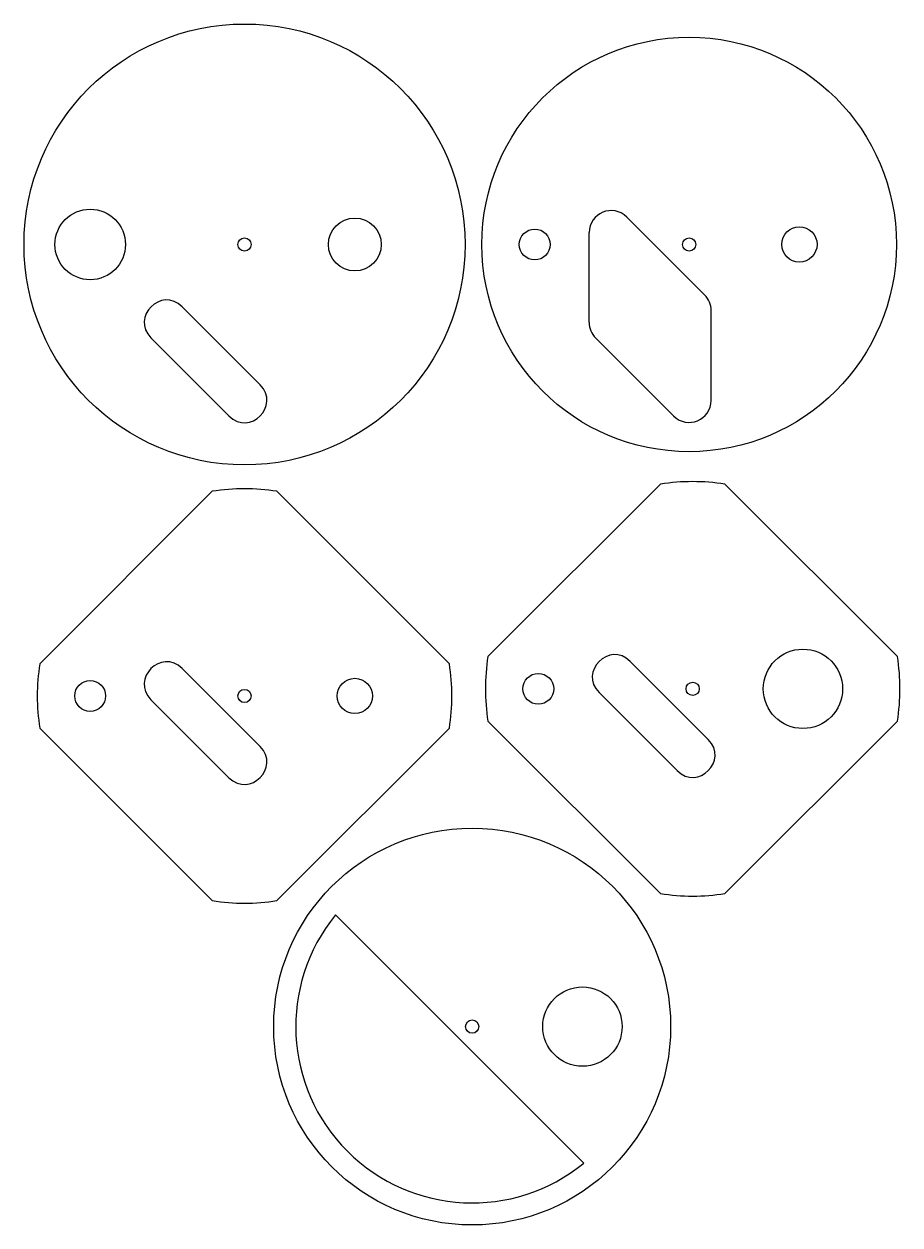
# Model space of a CAD drawing. Extents: x -99 to 99, y -128 to 144.
import ezdxf

# ---------------------------------------------------------------- set-up
doc = ezdxf.new("R2010")
doc.units = 0
doc.header["$MEASUREMENT"] = 0
doc.layers.add('LAYER_1', color=7, linetype='CONTINUOUS')

msp = doc.modelspace()

# ---------------------------------------------------------------- linework, layer by layer
at = {"layer": 'LAYER_1'}
for points, knots in [([(0.6594, 94.2223), (0.6594, 121.8371), (-21.7255, 144.2233), (-49.3399, 144.2233), (-49.3399, 144.2233), (-76.9542, 144.2234), (-99.3408, 121.837), (-99.3408, 94.2223), (-99.3408, 94.2223), (-99.3408, 66.6079), (-76.9542, 44.2231), (-49.3399, 44.2231), (-49.3399, 44.2231), (-21.7254, 44.2232), (0.6594, 66.6079), (0.6594, 94.2223)], [0, 0, 0, 0, 0.25, 0.25, 0.25, 0.25, 0.5, 0.5, 0.5, 0.5, 0.75, 0.75, 0.75, 0.75, 1, 1, 1, 1]), ([(98.4533, 94.2223), (98.4533, 120.1805), (77.4107, 141.2232), (51.4541, 141.2232), (51.4541, 141.2232), (25.496, 141.2234), (4.4531, 120.1804), (4.4531, 94.2223), (4.4531, 94.2223), (4.4531, 68.2657), (25.496, 47.2231), (51.4541, 47.2231), (51.4541, 47.2231), (77.4108, 47.2232), (98.4533, 68.2656), (98.4533, 94.2223)], [0, 0, 0, 0, 0.25, 0.25, 0.25, 0.25, 0.5, 0.5, 0.5, 0.5, 0.75, 0.75, 0.75, 0.75, 1, 1, 1, 1]), ([(-76.3397, 94.2223), (-76.3397, 98.6405), (-79.9215, 102.2233), (-84.3407, 102.2233), (-84.3407, 102.2233), (-88.7585, 102.2233), (-92.3403, 98.6405), (-92.3403, 94.2223), (-92.3403, 94.2223), (-92.3403, 89.8045), (-88.7585, 86.2231), (-84.3407, 86.2231), (-84.3407, 86.2231), (-79.9214, 86.2231), (-76.3397, 89.8045), (-76.3397, 94.2223)], [0, 0, 0, 0, 0.25, 0.25, 0.25, 0.25, 0.5, 0.5, 0.5, 0.5, 0.75, 0.75, 0.75, 0.75, 1, 1, 1, 1]), ([(-18.3395, 94.2223), (-18.3395, 97.5368), (-21.0266, 100.2223), (-24.3396, 100.2223), (-24.3396, 100.2223), (-27.6535, 100.2224), (-30.3396, 97.5366), (-30.3396, 94.2223), (-30.3396, 94.2223), (-30.3396, 90.9098), (-27.6535, 88.2226), (-24.3396, 88.2226), (-24.3396, 88.2226), (-21.0266, 88.2227), (-18.3395, 90.9097), (-18.3395, 94.2223)], [0, 0, 0, 0, 0.25, 0.25, 0.25, 0.25, 0.5, 0.5, 0.5, 0.5, 0.75, 0.75, 0.75, 0.75, 1, 1, 1, 1]), ([(80.4535, 94.2223), (80.4535, 96.4315), (78.6635, 98.2228), (76.453, 98.2228), (76.453, 98.2228), (74.2439, 98.2228), (72.4539, 96.4314), (72.4539, 94.2223), (72.4539, 94.2223), (72.4539, 92.0137), (74.2439, 90.2232), (76.453, 90.2232), (76.453, 90.2232), (78.6635, 90.2234), (80.4535, 92.0136), (80.4535, 94.2223)], [0, 0, 0, 0, 0.25, 0.25, 0.25, 0.25, 0.5, 0.5, 0.5, 0.5, 0.75, 0.75, 0.75, 0.75, 1, 1, 1, 1]), ([(-47.8405, 94.2223), (-47.8405, 95.0508), (-48.5115, 95.723), (-49.3399, 95.723), (-49.3399, 95.723), (-50.1681, 95.7231), (-50.8406, 95.0506), (-50.8406, 94.2223), (-50.8406, 94.2223), (-50.8406, 93.3944), (-50.1682, 92.723), (-49.3399, 92.723), (-49.3399, 92.723), (-48.5115, 92.7231), (-47.8405, 93.3943), (-47.8405, 94.2223)], [0, 0, 0, 0, 0.25, 0.25, 0.25, 0.25, 0.5, 0.5, 0.5, 0.5, 0.75, 0.75, 0.75, 0.75, 1, 1, 1, 1]), ([(19.9535, 94.2223), (19.9535, 96.1559), (18.3864, 97.7226), (16.4532, 97.7226), (16.4532, 97.7226), (14.5211, 97.7227), (12.9529, 96.1559), (12.9529, 94.2223), (12.9529, 94.2223), (12.9529, 92.2905), (14.521, 90.722), (16.4532, 90.722), (16.4532, 90.722), (18.3865, 90.7221), (19.9535, 92.2905), (19.9535, 94.2223)], [0, 0, 0, 0, 0.25, 0.25, 0.25, 0.25, 0.5, 0.5, 0.5, 0.5, 0.75, 0.75, 0.75, 0.75, 1, 1, 1, 1]), ([(52.9534, 94.2223), (52.9534, 95.0508), (52.282, 95.723), (51.4541, 95.723), (51.4541, 95.723), (50.6258, 95.7231), (49.9533, 95.0506), (49.9533, 94.2223), (49.9533, 94.2223), (49.9533, 93.3944), (50.6257, 92.723), (51.4541, 92.723), (51.4541, 92.723), (52.282, 92.7231), (52.9534, 93.3943), (52.9534, 94.2223)], [0, 0, 0, 0, 0.25, 0.25, 0.25, 0.25, 0.5, 0.5, 0.5, 0.5, 0.75, 0.75, 0.75, 0.75, 1, 1, 1, 1]), ([(86.2606, -6.5713), (86.2606, -1.6009), (82.2311, 2.4285), (77.2605, 2.4285), (77.2605, 2.4285), (72.2899, 2.4285), (68.2604, -1.601), (68.2604, -6.5713), (68.2604, -6.5713), (68.2604, -11.5418), (72.2898, -15.5713), (77.2605, -15.5713), (77.2605, -15.5713), (82.2311, -15.5713), (86.2606, -11.5419), (86.2606, -6.5713)], [0, 0, 0, 0, 0.25, 0.25, 0.25, 0.25, 0.5, 0.5, 0.5, 0.5, 0.75, 0.75, 0.75, 0.75, 1, 1, 1, 1]), ([(-80.8404, -8.1838), (-80.8404, -6.2502), (-82.4075, -4.6835), (-84.3407, -4.6835), (-84.3407, -4.6835), (-86.2729, -4.6835), (-87.8395, -6.2502), (-87.8395, -8.1838), (-87.8395, -8.1838), (-87.8395, -10.117), (-86.2729, -11.6841), (-84.3407, -11.6841), (-84.3407, -11.6841), (-82.4075, -11.684), (-80.8404, -10.117), (-80.8404, -8.1838)], [0, 0, 0, 0, 0.25, 0.25, 0.25, 0.25, 0.5, 0.5, 0.5, 0.5, 0.75, 0.75, 0.75, 0.75, 1, 1, 1, 1]), ([(-20.3404, -8.1838), (-20.3404, -5.9747), (-22.1305, -4.1833), (-24.3396, -4.1833), (-24.3396, -4.1833), (-26.5486, -4.1833), (-28.34, -5.9747), (-28.34, -8.1838), (-28.34, -8.1838), (-28.34, -10.3929), (-26.5486, -12.1843), (-24.3396, -12.1843), (-24.3396, -12.1843), (-22.1304, -12.1843), (-20.3404, -10.3929), (-20.3404, -8.1838)], [0, 0, 0, 0, 0.25, 0.25, 0.25, 0.25, 0.5, 0.5, 0.5, 0.5, 0.75, 0.75, 0.75, 0.75, 1, 1, 1, 1]), ([(20.7596, -6.5713), (20.7596, -4.638), (19.1925, -3.0714), (17.2593, -3.0714), (17.2593, -3.0714), (15.3272, -3.0713), (13.7605, -4.638), (13.7605, -6.5713), (13.7605, -6.5713), (13.7605, -8.5033), (15.3271, -10.0701), (17.2593, -10.0701), (17.2593, -10.0701), (19.1926, -10.0701), (20.7596, -8.5034), (20.7596, -6.5713)], [0, 0, 0, 0, 0.25, 0.25, 0.25, 0.25, 0.5, 0.5, 0.5, 0.5, 0.75, 0.75, 0.75, 0.75, 1, 1, 1, 1]), ([(53.7595, -6.5713), (53.7595, -5.7418), (53.0885, -5.0709), (52.2602, -5.0709), (52.2602, -5.0709), (51.4319, -5.0709), (50.7594, -5.7419), (50.7594, -6.5713), (50.7594, -6.5713), (50.7594, -7.3995), (51.4318, -8.0706), (52.2602, -8.0706), (52.2602, -8.0706), (53.0885, -8.0706), (53.7595, -7.3996), (53.7595, -6.5713)], [0, 0, 0, 0, 0.25, 0.25, 0.25, 0.25, 0.5, 0.5, 0.5, 0.5, 0.75, 0.75, 0.75, 0.75, 1, 1, 1, 1]), ([(-47.8405, -8.1838), (-47.8405, -7.3555), (-48.5115, -6.6831), (-49.3399, -6.6831), (-49.3399, -6.6831), (-50.1681, -6.6831), (-50.8406, -7.3555), (-50.8406, -8.1838), (-50.8406, -8.1838), (-50.8406, -9.0117), (-50.1682, -9.6831), (-49.3399, -9.6831), (-49.3399, -9.6831), (-48.5115, -9.6831), (-47.8405, -9.0118), (-47.8405, -8.1838)], [0, 0, 0, 0, 0.25, 0.25, 0.25, 0.25, 0.5, 0.5, 0.5, 0.5, 0.75, 0.75, 0.75, 0.75, 1, 1, 1, 1]), ([(47.2662, -83.1737), (47.2662, -58.3209), (27.1191, -38.1742), (2.2662, -38.1742), (2.2662, -38.1742), (-22.5866, -38.1741), (-42.7337, -58.3209), (-42.7337, -83.1738), (-42.7337, -83.1738), (-42.7337, -108.0266), (-22.5866, -128.1738), (2.2662, -128.1738), (2.2662, -128.1738), (27.1192, -128.1738), (47.2662, -108.0266), (47.2662, -83.1737)], [0, 0, 0, 0, 0.25, 0.25, 0.25, 0.25, 0.5, 0.5, 0.5, 0.5, 0.75, 0.75, 0.75, 0.75, 1, 1, 1, 1]), ([(-28.7052, -57.8606), (-41.7057, -73.7659), (-40.544, -96.9321), (-26.0181, -111.4581), (-26.0181, -111.4581), (-11.4921, -125.9841), (11.6755, -127.1458), (27.5809, -114.1452)], [0, 0, 0, 0, 0.5, 0.5, 0.5, 0.5, 1, 1, 1, 1]), ([(36.2666, -83.1737), (36.2666, -78.2031), (32.2372, -74.1737), (27.2666, -74.1737), (27.2666, -74.1737), (22.2959, -74.1737), (18.2665, -78.2031), (18.2665, -83.1738), (18.2665, -83.1738), (18.2665, -88.1444), (22.2959, -92.1738), (27.2666, -92.1738), (27.2666, -92.1738), (32.2373, -92.1738), (36.2666, -88.1444), (36.2666, -83.1737)], [0, 0, 0, 0, 0.25, 0.25, 0.25, 0.25, 0.5, 0.5, 0.5, 0.5, 0.75, 0.75, 0.75, 0.75, 1, 1, 1, 1]), ([(3.767, -83.1737), (3.767, -82.3455), (3.0946, -81.6745), (2.2662, -81.6745), (2.2662, -81.6745), (1.438, -81.6744), (0.7655, -82.3455), (0.7655, -83.1738), (0.7655, -83.1738), (0.7655, -84.0021), (1.4379, -84.6745), (2.2662, -84.6745), (2.2662, -84.6745), (3.0946, -84.6745), (3.767, -84.0021), (3.767, -83.1737)], [0, 0, 0, 0, 0.25, 0.25, 0.25, 0.25, 0.5, 0.5, 0.5, 0.5, 0.75, 0.75, 0.75, 0.75, 1, 1, 1, 1])]:
    msp.add_open_spline(points, degree=3, knots=knots, dxfattribs=at)
for points in [[(37.3112, 100.4362), (34.1623, 103.5862), (28.7757, 101.3551), (28.7757, 96.8999)], [(37.3112, 100.4362), (37.3112, 100.4362), (54.9886, 82.7586), (54.9886, 82.7586)], [(28.7758, 76.5451), (28.7758, 76.5451), (28.7758, 96.9), (28.7758, 96.9)], [(-63.4827, 80.0808), (-68.1955, 84.7941), (-75.2662, 77.7232), (-70.5534, 73.0091)], [(56.4537, 79.2226), (56.4537, 80.5484), (55.9269, 81.82), (54.9885, 82.7584)], [(-63.4827, 80.0808), (-63.4827, 80.0808), (-45.8053, 62.4036), (-45.8053, 62.4036)], [(56.4537, 58.8677), (56.4537, 58.8677), (56.4537, 79.2226), (56.4537, 79.2226)], [(28.7758, 76.5451), (28.7758, 75.2193), (29.3021, 73.9474), (30.2405, 73.0091)], [(-70.5534, 73.0091), (-70.5534, 73.0091), (-52.8761, 55.3314), (-52.8761, 55.3314)], [(30.2405, 73.0091), (30.2405, 73.0091), (47.9179, 55.3314), (47.9179, 55.3314)], [(-52.8761, 55.3314), (-48.1616, 50.6172), (-41.0908, 57.6893), (-45.8054, 62.4035)], [(47.9179, 55.3314), (51.0682, 52.1825), (56.4536, 54.4124), (56.4536, 58.8676)], [(-95.7675, -0.8717), (-95.7675, -0.8717), (-56.6533, 38.2439), (-56.6533, 38.2439)], [(-42.0282, 38.2439), (-46.8732, 39.0074), (-51.8079, 39.0073), (-56.6533, 38.2439)], [(-42.0282, 38.2439), (-42.0282, 38.2439), (-2.9125, -0.8717), (-2.9125, -0.8717)], [(5.8326, 0.7419), (5.8326, 0.7419), (44.9468, 39.8576), (44.9468, 39.8576)], [(59.5718, 39.8576), (54.7268, 40.6196), (49.7921, 40.6195), (44.9467, 39.8575)], [(59.5718, 39.8576), (59.5718, 39.8576), (98.6875, 0.7419), (98.6875, 0.7419)], [(-63.4827, -1.9703), (-68.1955, 2.7442), (-75.2676, -4.3279), (-70.5534, -9.0407)], [(38.1174, -0.3578), (33.4046, 4.3564), (26.3324, -2.7143), (31.0466, -7.4285)], [(5.8326, 0.7419), (5.0691, -4.1032), (5.0691, -9.0382), (5.8325, -13.8833)], [(99.2593, -6.5713), (99.2593, -4.1226), (99.0678, -1.6779), (98.6875, 0.7418)], [(-95.7675, -0.8717), (-96.5309, -5.7157), (-96.5309, -10.6504), (-95.7675, -15.4955)], [(-63.4827, -1.9703), (-63.4827, -1.9703), (-45.8053, -19.6476), (-45.8053, -19.6476)], [(-2.3407, -8.1838), (-2.3407, -5.7347), (-2.5322, -3.2904), (-2.9125, -0.8718)], [(38.1174, -0.3578), (38.1174, -0.3578), (55.7947, -18.0354), (55.7947, -18.0354)], [(31.0466, -7.4285), (31.0466, -7.4285), (48.7239, -25.1061), (48.7239, -25.1061)], [(98.6875, -13.8833), (99.0678, -11.4649), (99.2593, -9.0202), (99.2593, -6.5713)], [(-70.5534, -9.0407), (-70.5534, -9.0407), (-52.8761, -26.7198), (-52.8761, -26.7198)], [(-2.9125, -15.4955), (-2.5322, -13.0771), (-2.3407, -10.6324), (-2.3407, -8.1838)], [(-95.7675, -15.4955), (-95.7675, -15.4955), (-56.6533, -54.6111), (-56.6533, -54.6111)], [(-42.0282, -54.6111), (-42.0282, -54.6111), (-2.9125, -15.4955), (-2.9125, -15.4955)], [(5.8326, -13.8833), (5.8326, -13.8833), (44.9468, -52.9989), (44.9468, -52.9989)], [(59.5718, -52.9989), (59.5718, -52.9989), (98.6875, -13.8833), (98.6875, -13.8833)], [(48.7239, -25.1061), (53.4384, -29.852), (60.5409, -22.7497), (55.7946, -18.0355)], [(-52.8761, -26.7198), (-48.1616, -31.4022), (-41.1212, -24.3618), (-45.8054, -19.6477)], [(44.9468, -52.9989), (49.7921, -53.7623), (54.7268, -53.7623), (59.5718, -52.9989)], [(-56.6533, -54.6111), (-51.8079, -55.3745), (-46.8732, -55.3745), (-42.0282, -54.6111)], [(-28.7052, -57.8606), (-28.7052, -57.8606), (27.5809, -114.1452), (27.5809, -114.1452)]]:
    msp.add_open_spline(points, degree=3, dxfattribs=at)

doc.saveas('drawing.dxf')
